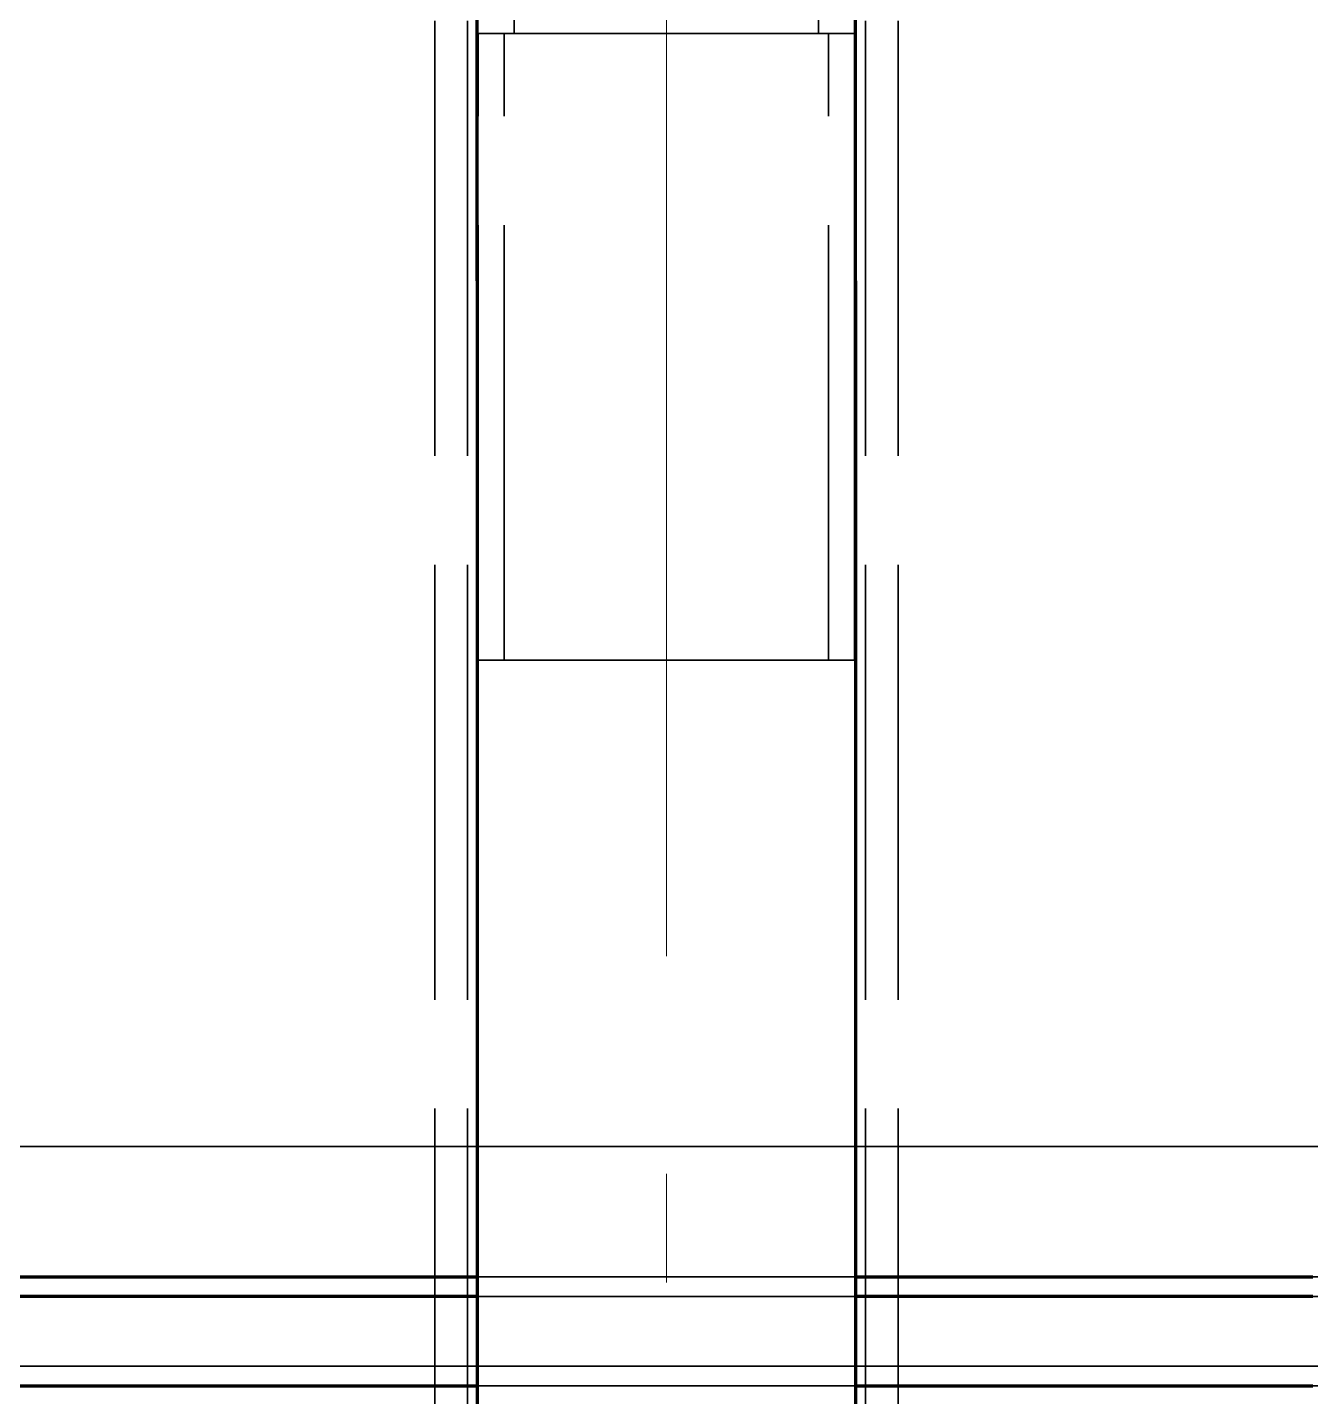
# Model space of a CAD drawing. Header units: millimetres. Extents: x 0 to 2208, y 0 to 420.
# Drawn here: x 184.33 to 196.12, y 217.29 to 229.88 of the extents above; entities that cross this region are included whole.
import ezdxf

# ---------------------------------------------------------------- set-up
doc = ezdxf.new("R2010")
doc.units = ezdxf.units.MM
doc.linetypes.add('IRAM-E-TRAZOS', pattern=[5, 4, -1])
doc.linetypes.add('IRAM-F-TRAZO-PUNTO', pattern=[20, 15, -2, 1, -2])
for name, color, linetype, lineweight in [('01-VISIBLE', 7, 'CONTINUOUS', 70), ('02-OCULTA', 4, 'IRAM-E-TRAZOS', 35), ('03-EJE', 1, 'IRAM-F-TRAZO-PUNTO', 18)]:
    doc.layers.add(name, color=color, linetype=linetype, lineweight=lineweight)

msp = doc.modelspace()

# ---------------------------------------------------------------- linework, layer by layer
at = {"layer": '01-VISIBLE'}
for p, q in [((188.462, 227.549), (188.462, 214.939)), ((191.942, 227.549), (191.942, 214.939))]:
    msp.add_line(p, q, dxfattribs=at)
for points in [[(188.462, 227.549), (188.462, 227.649), (188.462, 227.749), (188.462, 227.849), (188.462, 227.949), (188.462, 228.049), (188.462, 228.149), (188.462, 228.249), (188.462, 228.349), (188.462, 228.449), (188.462, 228.549), (188.462, 228.649), (188.462, 228.749), (188.462, 228.849), (188.462, 228.949), (188.462, 229.049), (188.462, 229.149), (188.462, 229.249), (188.462, 229.349), (188.462, 229.449), (188.462, 229.549), (188.462, 229.649), (188.462, 229.749), (188.462, 229.849), (188.462, 229.949)], [(191.942, 227.549), (191.942, 227.649), (191.942, 227.749), (191.942, 227.849), (191.942, 227.949), (191.942, 228.049), (191.942, 228.149), (191.942, 228.249), (191.942, 228.349), (191.942, 228.449), (191.942, 228.549), (191.942, 228.649), (191.942, 228.749), (191.942, 228.849), (191.942, 228.949), (191.942, 229.049), (191.942, 229.149), (191.942, 229.249), (191.942, 229.349), (191.942, 229.449), (191.942, 229.549), (191.942, 229.649), (191.942, 229.749), (191.942, 229.849), (191.942, 229.949)], [(184.259, 218.391), (184.359, 218.391), (184.46, 218.391), (184.56, 218.391), (184.66, 218.391), (184.76, 218.391), (184.86, 218.391), (184.96, 218.391), (185.06, 218.391), (185.16, 218.391), (185.26, 218.391), (185.36, 218.391), (185.46, 218.391), (185.56, 218.391), (185.66, 218.391), (185.76, 218.391), (185.86, 218.391), (185.96, 218.391), (186.061, 218.391), (186.161, 218.391), (186.261, 218.391), (186.361, 218.391), (186.461, 218.391), (186.561, 218.391), (186.661, 218.391), (186.761, 218.391), (186.861, 218.391), (186.961, 218.391), (187.061, 218.391), (187.161, 218.391), (187.261, 218.391), (187.361, 218.391), (187.461, 218.391), (187.561, 218.391), (187.662, 218.391), (187.762, 218.391), (187.862, 218.391), (187.962, 218.391), (188.062, 218.391), (188.162, 218.391), (188.262, 218.391), (188.362, 218.391), (188.462, 218.391)], [(191.942, 218.391), (192.042, 218.391), (192.142, 218.391), (192.242, 218.391), (192.342, 218.391), (192.442, 218.391), (192.542, 218.391), (192.642, 218.391), (192.742, 218.391), (192.843, 218.391), (192.943, 218.391), (193.043, 218.391), (193.143, 218.391), (193.243, 218.391), (193.343, 218.391), (193.443, 218.391), (193.543, 218.391), (193.643, 218.391), (193.743, 218.391), (193.843, 218.391), (193.943, 218.391), (194.043, 218.391), (194.143, 218.391), (194.243, 218.391), (194.343, 218.391), (194.444, 218.391), (194.544, 218.391), (194.644, 218.391), (194.744, 218.391), (194.844, 218.391), (194.944, 218.391), (195.044, 218.391), (195.144, 218.391), (195.244, 218.391), (195.344, 218.391), (195.444, 218.391), (195.544, 218.391), (195.644, 218.391), (195.744, 218.391), (195.844, 218.391), (195.944, 218.391), (196.044, 218.391), (196.145, 218.391)], [(188.462, 218.211), (188.362, 218.211), (188.262, 218.211), (188.162, 218.211), (188.062, 218.211), (187.962, 218.211), (187.862, 218.211), (187.762, 218.211), (187.662, 218.211), (187.561, 218.211), (187.461, 218.211), (187.361, 218.211), (187.261, 218.211), (187.161, 218.211), (187.061, 218.211), (186.961, 218.211), (186.861, 218.211), (186.761, 218.211), (186.661, 218.211), (186.561, 218.211), (186.461, 218.211), (186.361, 218.211), (186.261, 218.211), (186.161, 218.211), (186.061, 218.211), (185.96, 218.211), (185.86, 218.211), (185.76, 218.211), (185.66, 218.211), (185.56, 218.211), (185.46, 218.211), (185.36, 218.211), (185.26, 218.211), (185.16, 218.211), (185.06, 218.211), (184.96, 218.211), (184.86, 218.211), (184.76, 218.211), (184.66, 218.211), (184.56, 218.211), (184.46, 218.211), (184.359, 218.211), (184.259, 218.211)], [(196.145, 218.211), (196.045, 218.211), (195.944, 218.211), (195.844, 218.211), (195.744, 218.211), (195.644, 218.211), (195.544, 218.211), (195.444, 218.211), (195.344, 218.211), (195.244, 218.211), (195.144, 218.211), (195.044, 218.211), (194.944, 218.211), (194.844, 218.211), (194.744, 218.211), (194.644, 218.211), (194.544, 218.211), (194.444, 218.211), (194.343, 218.211), (194.243, 218.211), (194.143, 218.211), (194.043, 218.211), (193.943, 218.211), (193.843, 218.211), (193.743, 218.211), (193.643, 218.211), (193.543, 218.211), (193.443, 218.211), (193.343, 218.211), (193.243, 218.211), (193.143, 218.211), (193.043, 218.211), (192.943, 218.211), (192.843, 218.211), (192.742, 218.211), (192.642, 218.211), (192.542, 218.211), (192.442, 218.211), (192.342, 218.211), (192.242, 218.211), (192.142, 218.211), (192.042, 218.211), (191.942, 218.211)], [(184.259, 217.391), (184.359, 217.391), (184.46, 217.391), (184.56, 217.391), (184.66, 217.391), (184.76, 217.391), (184.86, 217.391), (184.96, 217.391), (185.06, 217.391), (185.16, 217.391), (185.26, 217.391), (185.36, 217.391), (185.46, 217.391), (185.56, 217.391), (185.66, 217.391), (185.76, 217.391), (185.86, 217.391), (185.96, 217.391), (186.061, 217.391), (186.161, 217.391), (186.261, 217.391), (186.361, 217.391), (186.461, 217.391), (186.561, 217.391), (186.661, 217.391), (186.761, 217.391), (186.861, 217.391), (186.961, 217.391), (187.061, 217.391), (187.161, 217.391), (187.261, 217.391), (187.361, 217.391), (187.461, 217.391), (187.561, 217.391), (187.662, 217.391), (187.762, 217.391), (187.862, 217.391), (187.962, 217.391), (188.062, 217.391), (188.162, 217.391), (188.262, 217.391), (188.362, 217.391), (188.462, 217.391)], [(191.942, 217.391), (192.042, 217.391), (192.142, 217.391), (192.242, 217.391), (192.342, 217.391), (192.442, 217.391), (192.542, 217.391), (192.642, 217.391), (192.742, 217.391), (192.843, 217.391), (192.943, 217.391), (193.043, 217.391), (193.143, 217.391), (193.243, 217.391), (193.343, 217.391), (193.443, 217.391), (193.543, 217.391), (193.643, 217.391), (193.743, 217.391), (193.843, 217.391), (193.943, 217.391), (194.043, 217.391), (194.143, 217.391), (194.243, 217.391), (194.343, 217.391), (194.444, 217.391), (194.544, 217.391), (194.644, 217.391), (194.744, 217.391), (194.844, 217.391), (194.944, 217.391), (195.044, 217.391), (195.144, 217.391), (195.244, 217.391), (195.344, 217.391), (195.444, 217.391), (195.544, 217.391), (195.644, 217.391), (195.744, 217.391), (195.844, 217.391), (195.944, 217.391), (196.044, 217.391), (196.145, 217.391)]]:
    msp.add_lwpolyline(points, dxfattribs=at)
at = {"layer": '02-OCULTA'}
for p, q in [((188.072, 125.939), (188.072, 231.319)), ((188.372, 125.939), (188.372, 231.319)), ((192.032, 125.939), (192.032, 231.319)), ((192.332, 125.939), (192.332, 231.319)), ((188.802, 229.822), (188.802, 230.802)), ((191.602, 229.822), (191.602, 230.802)), ((188.472, 224.062), (188.472, 229.822)), ((188.712, 224.062), (188.712, 229.822)), ((191.692, 224.062), (191.692, 229.822)), ((191.932, 224.062), (191.932, 229.822))]:
    msp.add_line(p, q, dxfattribs=at)
for points in [[(190.202, 229.822), (190.1, 229.822), (189.998, 229.822), (189.897, 229.822), (189.795, 229.822), (189.693, 229.822), (189.591, 229.822), (189.49, 229.822), (189.388, 229.822), (189.286, 229.822), (189.184, 229.822), (189.083, 229.822), (188.981, 229.822), (188.879, 229.822), (188.777, 229.822), (188.676, 229.822), (188.574, 229.822), (188.472, 229.822)], [(188.472, 229.822), (188.574, 229.822), (188.676, 229.822), (188.777, 229.822), (188.879, 229.822), (188.981, 229.822), (189.083, 229.822), (189.184, 229.822), (189.286, 229.822), (189.388, 229.822), (189.49, 229.822), (189.591, 229.822), (189.693, 229.822), (189.795, 229.822), (189.897, 229.822), (189.998, 229.822), (190.1, 229.822), (190.202, 229.822), (190.304, 229.822), (190.406, 229.822), (190.507, 229.822), (190.609, 229.822), (190.711, 229.822), (190.813, 229.822), (190.914, 229.822), (191.016, 229.822), (191.118, 229.822), (191.22, 229.822), (191.321, 229.822), (191.423, 229.822), (191.525, 229.822), (191.627, 229.822), (191.728, 229.822), (191.83, 229.822), (191.932, 229.822)], [(190.202, 229.822), (190.096, 229.822), (189.989, 229.822), (189.883, 229.822), (189.776, 229.822), (189.67, 229.822), (189.563, 229.822), (189.457, 229.822), (189.351, 229.822), (189.244, 229.822), (189.138, 229.822), (189.031, 229.822), (188.925, 229.822), (188.818, 229.822), (188.712, 229.822)], [(188.712, 229.822), (188.815, 229.822), (188.918, 229.822), (189.02, 229.822), (189.123, 229.822), (189.226, 229.822), (189.329, 229.822), (189.431, 229.822), (189.534, 229.822), (189.637, 229.822), (189.74, 229.822), (189.842, 229.822), (189.945, 229.822), (190.048, 229.822), (190.151, 229.822), (190.253, 229.822), (190.356, 229.822), (190.459, 229.822), (190.562, 229.822), (190.664, 229.822), (190.767, 229.822), (190.87, 229.822), (190.973, 229.822), (191.075, 229.822), (191.178, 229.822), (191.281, 229.822), (191.384, 229.822), (191.486, 229.822), (191.589, 229.822), (191.692, 229.822)], [(190.202, 229.822), (190.102, 229.822), (190.002, 229.822), (189.902, 229.822), (189.802, 229.822), (189.702, 229.822), (189.602, 229.822), (189.502, 229.822), (189.402, 229.822), (189.302, 229.822), (189.202, 229.822), (189.102, 229.822), (189.002, 229.822), (188.902, 229.822), (188.802, 229.822)], [(188.802, 229.822), (188.902, 229.822), (189.002, 229.822), (189.102, 229.822), (189.202, 229.822), (189.302, 229.822), (189.402, 229.822), (189.502, 229.822), (189.602, 229.822), (189.702, 229.822), (189.802, 229.822), (189.902, 229.822), (190.002, 229.822), (190.102, 229.822), (190.202, 229.822), (190.302, 229.822), (190.402, 229.822), (190.502, 229.822), (190.602, 229.822), (190.702, 229.822), (190.802, 229.822), (190.902, 229.822), (191.002, 229.822), (191.102, 229.822), (191.202, 229.822), (191.302, 229.822), (191.402, 229.822), (191.502, 229.822), (191.602, 229.822)], [(191.602, 229.822), (191.494, 229.822), (191.387, 229.822), (191.279, 229.822), (191.171, 229.822), (191.064, 229.822), (190.956, 229.822), (190.848, 229.822), (190.74, 229.822), (190.633, 229.822), (190.525, 229.822), (190.417, 229.822), (190.31, 229.822), (190.202, 229.822)], [(191.932, 229.822), (191.83, 229.822), (191.728, 229.822), (191.627, 229.822), (191.525, 229.822), (191.423, 229.822), (191.321, 229.822), (191.22, 229.822), (191.118, 229.822), (191.016, 229.822), (190.914, 229.822), (190.813, 229.822), (190.711, 229.822), (190.609, 229.822), (190.507, 229.822), (190.406, 229.822), (190.304, 229.822), (190.202, 229.822)], [(191.692, 229.822), (191.586, 229.822), (191.479, 229.822), (191.373, 229.822), (191.266, 229.822), (191.16, 229.822), (191.053, 229.822), (190.947, 229.822), (190.841, 229.822), (190.734, 229.822), (190.628, 229.822), (190.521, 229.822), (190.415, 229.822), (190.308, 229.822), (190.202, 229.822)], [(190.202, 224.062), (190.1, 224.062), (189.998, 224.062), (189.897, 224.062), (189.795, 224.062), (189.693, 224.062), (189.591, 224.062), (189.49, 224.062), (189.388, 224.062), (189.286, 224.062), (189.184, 224.062), (189.083, 224.062), (188.981, 224.062), (188.879, 224.062), (188.777, 224.062), (188.676, 224.062), (188.574, 224.062), (188.472, 224.062)], [(188.472, 224.062), (188.574, 224.062), (188.676, 224.062), (188.777, 224.062), (188.879, 224.062), (188.981, 224.062), (189.083, 224.062), (189.184, 224.062), (189.286, 224.062), (189.388, 224.062), (189.49, 224.062), (189.591, 224.062), (189.693, 224.062), (189.795, 224.062), (189.897, 224.062), (189.998, 224.062), (190.1, 224.062), (190.202, 224.062), (190.304, 224.062), (190.406, 224.062), (190.507, 224.062), (190.609, 224.062), (190.711, 224.062), (190.813, 224.062), (190.914, 224.062), (191.016, 224.062), (191.118, 224.062), (191.22, 224.062), (191.321, 224.062), (191.423, 224.062), (191.525, 224.062), (191.627, 224.062), (191.728, 224.062), (191.83, 224.062), (191.932, 224.062)], [(190.202, 224.062), (190.096, 224.062), (189.989, 224.062), (189.883, 224.062), (189.776, 224.062), (189.67, 224.062), (189.563, 224.062), (189.457, 224.062), (189.351, 224.062), (189.244, 224.062), (189.138, 224.062), (189.031, 224.062), (188.925, 224.062), (188.818, 224.062), (188.712, 224.062)], [(188.712, 224.062), (188.815, 224.062), (188.918, 224.062), (189.02, 224.062), (189.123, 224.062), (189.226, 224.062), (189.329, 224.062), (189.431, 224.062), (189.534, 224.062), (189.637, 224.062), (189.74, 224.062), (189.842, 224.062), (189.945, 224.062), (190.048, 224.062), (190.151, 224.062), (190.253, 224.062), (190.356, 224.062), (190.459, 224.062), (190.562, 224.062), (190.664, 224.062), (190.767, 224.062), (190.87, 224.062), (190.973, 224.062), (191.075, 224.062), (191.178, 224.062), (191.281, 224.062), (191.384, 224.062), (191.486, 224.062), (191.589, 224.062), (191.692, 224.062)], [(191.932, 224.062), (191.83, 224.062), (191.728, 224.062), (191.627, 224.062), (191.525, 224.062), (191.423, 224.062), (191.321, 224.062), (191.22, 224.062), (191.118, 224.062), (191.016, 224.062), (190.914, 224.062), (190.813, 224.062), (190.711, 224.062), (190.609, 224.062), (190.507, 224.062), (190.406, 224.062), (190.304, 224.062), (190.202, 224.062)], [(191.692, 224.062), (191.586, 224.062), (191.479, 224.062), (191.373, 224.062), (191.266, 224.062), (191.16, 224.062), (191.053, 224.062), (190.947, 224.062), (190.841, 224.062), (190.734, 224.062), (190.628, 224.062), (190.521, 224.062), (190.415, 224.062), (190.308, 224.062), (190.202, 224.062)], [(184.252, 219.591), (184.352, 219.591), (184.452, 219.591), (184.552, 219.591), (184.652, 219.591), (184.752, 219.591), (184.852, 219.591), (184.952, 219.591), (185.052, 219.591), (185.152, 219.591), (185.252, 219.591), (185.352, 219.591), (185.452, 219.591), (185.552, 219.591), (185.652, 219.591), (185.752, 219.591), (185.852, 219.591), (185.952, 219.591), (186.052, 219.591), (186.152, 219.591), (186.252, 219.591), (186.352, 219.591), (186.452, 219.591), (186.552, 219.591), (186.652, 219.591), (186.752, 219.591), (186.852, 219.591), (186.952, 219.591), (187.052, 219.591), (187.152, 219.591), (187.252, 219.591), (187.352, 219.591), (187.452, 219.591), (187.552, 219.591), (187.652, 219.591), (187.752, 219.591), (187.852, 219.591), (187.952, 219.591), (188.052, 219.591), (188.152, 219.591), (188.252, 219.591), (188.352, 219.591), (188.452, 219.591), (188.552, 219.591), (188.652, 219.591), (188.752, 219.591), (188.852, 219.591), (188.952, 219.591), (189.052, 219.591), (189.152, 219.591), (189.252, 219.591), (189.352, 219.591), (189.452, 219.591), (189.552, 219.591), (189.652, 219.591), (189.752, 219.591), (189.852, 219.591), (189.952, 219.591), (190.052, 219.591), (190.152, 219.591), (190.252, 219.591), (190.352, 219.591), (190.452, 219.591), (190.552, 219.591), (190.652, 219.591), (190.752, 219.591), (190.852, 219.591), (190.952, 219.591), (191.052, 219.591), (191.152, 219.591), (191.252, 219.591), (191.352, 219.591), (191.452, 219.591), (191.552, 219.591), (191.652, 219.591), (191.752, 219.591), (191.852, 219.591), (191.952, 219.591), (192.052, 219.591), (192.152, 219.591), (192.252, 219.591), (192.352, 219.591), (192.452, 219.591), (192.552, 219.591), (192.652, 219.591), (192.752, 219.591), (192.852, 219.591), (192.952, 219.591), (193.052, 219.591), (193.152, 219.591), (193.252, 219.591), (193.352, 219.591), (193.452, 219.591), (193.552, 219.591), (193.652, 219.591), (193.752, 219.591), (193.852, 219.591), (193.952, 219.591), (194.052, 219.591), (194.152, 219.591), (194.252, 219.591), (194.352, 219.591), (194.452, 219.591), (194.552, 219.591), (194.652, 219.591), (194.752, 219.591), (194.852, 219.591), (194.952, 219.591), (195.052, 219.591), (195.152, 219.591), (195.252, 219.591), (195.352, 219.591), (195.452, 219.591), (195.552, 219.591), (195.652, 219.591), (195.752, 219.591), (195.852, 219.591), (195.952, 219.591), (196.052, 219.591), (196.152, 219.591)], [(184.252, 219.591), (184.352, 219.591), (184.452, 219.591), (184.552, 219.591), (184.652, 219.591), (184.752, 219.591), (184.852, 219.591), (184.952, 219.591), (185.052, 219.591), (185.152, 219.591), (185.252, 219.591), (185.352, 219.591), (185.452, 219.591), (185.552, 219.591), (185.652, 219.591), (185.752, 219.591), (185.852, 219.591), (185.952, 219.591), (186.052, 219.591), (186.152, 219.591), (186.252, 219.591), (186.352, 219.591), (186.452, 219.591), (186.552, 219.591), (186.652, 219.591), (186.752, 219.591), (186.852, 219.591), (186.952, 219.591), (187.052, 219.591), (187.152, 219.591), (187.252, 219.591), (187.352, 219.591), (187.452, 219.591), (187.552, 219.591), (187.652, 219.591), (187.752, 219.591), (187.852, 219.591), (187.952, 219.591), (188.052, 219.591), (188.152, 219.591), (188.252, 219.591), (188.352, 219.591), (188.452, 219.591), (188.552, 219.591), (188.652, 219.591), (188.752, 219.591), (188.852, 219.591), (188.952, 219.591), (189.052, 219.591), (189.152, 219.591), (189.252, 219.591), (189.352, 219.591), (189.452, 219.591), (189.552, 219.591), (189.652, 219.591), (189.752, 219.591), (189.852, 219.591), (189.952, 219.591), (190.052, 219.591), (190.152, 219.591), (190.252, 219.591), (190.352, 219.591), (190.452, 219.591), (190.552, 219.591), (190.652, 219.591), (190.752, 219.591), (190.852, 219.591), (190.952, 219.591), (191.052, 219.591), (191.152, 219.591), (191.252, 219.591), (191.352, 219.591), (191.452, 219.591), (191.552, 219.591), (191.652, 219.591), (191.752, 219.591), (191.852, 219.591), (191.952, 219.591), (192.052, 219.591), (192.152, 219.591), (192.252, 219.591), (192.352, 219.591), (192.452, 219.591), (192.552, 219.591), (192.652, 219.591), (192.752, 219.591), (192.852, 219.591), (192.952, 219.591), (193.052, 219.591), (193.152, 219.591), (193.252, 219.591), (193.352, 219.591), (193.452, 219.591), (193.552, 219.591), (193.652, 219.591), (193.752, 219.591), (193.852, 219.591), (193.952, 219.591), (194.052, 219.591), (194.152, 219.591), (194.252, 219.591), (194.352, 219.591), (194.452, 219.591), (194.552, 219.591), (194.652, 219.591), (194.752, 219.591), (194.852, 219.591), (194.952, 219.591), (195.052, 219.591), (195.152, 219.591), (195.252, 219.591), (195.352, 219.591), (195.452, 219.591), (195.552, 219.591), (195.652, 219.591), (195.752, 219.591), (195.852, 219.591), (195.952, 219.591), (196.052, 219.591), (196.152, 219.591)], [(190.202, 219.591), (190.102, 219.591), (190.001, 219.591), (189.901, 219.591), (189.801, 219.591), (189.701, 219.591), (189.6, 219.591), (189.5, 219.591), (189.4, 219.591), (189.299, 219.591), (189.199, 219.591), (189.099, 219.591), (188.999, 219.591), (188.898, 219.591), (188.798, 219.591), (188.698, 219.591), (188.597, 219.591), (188.497, 219.591), (188.397, 219.591), (188.297, 219.591), (188.196, 219.591), (188.096, 219.591), (187.996, 219.591), (187.896, 219.591), (187.795, 219.591), (187.695, 219.591), (187.595, 219.591), (187.494, 219.591), (187.394, 219.591), (187.294, 219.591), (187.194, 219.591), (187.093, 219.591), (186.993, 219.591), (186.893, 219.591), (186.792, 219.591), (186.692, 219.591), (186.592, 219.591), (186.492, 219.591), (186.391, 219.591), (186.291, 219.591), (186.191, 219.591), (186.09, 219.591), (185.99, 219.591), (185.89, 219.591), (185.79, 219.591), (185.689, 219.591), (185.589, 219.591), (185.489, 219.591), (185.388, 219.591), (185.288, 219.591), (185.188, 219.591), (185.088, 219.591), (184.987, 219.591), (184.887, 219.591), (184.787, 219.591), (184.686, 219.591), (184.586, 219.591), (184.486, 219.591), (184.386, 219.591), (184.285, 219.591)], [(190.202, 219.591), (190.102, 219.591), (190.001, 219.591), (189.901, 219.591), (189.801, 219.591), (189.701, 219.591), (189.6, 219.591), (189.5, 219.591), (189.4, 219.591), (189.299, 219.591), (189.199, 219.591), (189.099, 219.591), (188.999, 219.591), (188.898, 219.591), (188.798, 219.591), (188.698, 219.591), (188.597, 219.591), (188.497, 219.591), (188.397, 219.591), (188.297, 219.591), (188.196, 219.591), (188.096, 219.591), (187.996, 219.591), (187.895, 219.591), (187.795, 219.591), (187.695, 219.591), (187.594, 219.591), (187.494, 219.591), (187.394, 219.591), (187.294, 219.591), (187.193, 219.591), (187.093, 219.591), (186.993, 219.591), (186.892, 219.591), (186.792, 219.591), (186.692, 219.591), (186.592, 219.591), (186.491, 219.591), (186.391, 219.591), (186.291, 219.591), (186.19, 219.591), (186.09, 219.591), (185.99, 219.591), (185.89, 219.591), (185.789, 219.591), (185.689, 219.591), (185.589, 219.591), (185.488, 219.591), (185.388, 219.591), (185.288, 219.591), (185.188, 219.591), (185.087, 219.591), (184.987, 219.591), (184.887, 219.591), (184.786, 219.591), (184.686, 219.591), (184.586, 219.591), (184.486, 219.591), (184.385, 219.591), (184.285, 219.591)], [(196.219, 219.591), (196.119, 219.591), (196.018, 219.591), (195.918, 219.591), (195.818, 219.591), (195.718, 219.591), (195.617, 219.591), (195.517, 219.591), (195.417, 219.591), (195.316, 219.591), (195.216, 219.591), (195.116, 219.591), (195.016, 219.591), (194.915, 219.591), (194.815, 219.591), (194.715, 219.591), (194.614, 219.591), (194.514, 219.591), (194.414, 219.591), (194.314, 219.591), (194.213, 219.591), (194.113, 219.591), (194.013, 219.591), (193.912, 219.591), (193.812, 219.591), (193.712, 219.591), (193.612, 219.591), (193.511, 219.591), (193.411, 219.591), (193.311, 219.591), (193.21, 219.591), (193.11, 219.591), (193.01, 219.591), (192.91, 219.591), (192.809, 219.591), (192.709, 219.591), (192.609, 219.591), (192.508, 219.591), (192.408, 219.591), (192.308, 219.591), (192.208, 219.591), (192.107, 219.591), (192.007, 219.591), (191.907, 219.591), (191.807, 219.591), (191.706, 219.591), (191.606, 219.591), (191.506, 219.591), (191.405, 219.591), (191.305, 219.591), (191.205, 219.591), (191.105, 219.591), (191.004, 219.591), (190.904, 219.591), (190.804, 219.591), (190.703, 219.591), (190.603, 219.591), (190.503, 219.591), (190.403, 219.591), (190.302, 219.591), (190.202, 219.591)], [(196.219, 219.591), (196.119, 219.591), (196.019, 219.591), (195.918, 219.591), (195.818, 219.591), (195.718, 219.591), (195.618, 219.591), (195.517, 219.591), (195.417, 219.591), (195.317, 219.591), (195.216, 219.591), (195.116, 219.591), (195.016, 219.591), (194.916, 219.591), (194.815, 219.591), (194.715, 219.591), (194.615, 219.591), (194.514, 219.591), (194.414, 219.591), (194.314, 219.591), (194.214, 219.591), (194.113, 219.591), (194.013, 219.591), (193.913, 219.591), (193.812, 219.591), (193.712, 219.591), (193.612, 219.591), (193.512, 219.591), (193.411, 219.591), (193.311, 219.591), (193.211, 219.591), (193.11, 219.591), (193.01, 219.591), (192.91, 219.591), (192.81, 219.591), (192.709, 219.591), (192.609, 219.591), (192.509, 219.591), (192.408, 219.591), (192.308, 219.591), (192.208, 219.591), (192.107, 219.591), (192.007, 219.591), (191.907, 219.591), (191.807, 219.591), (191.706, 219.591), (191.606, 219.591), (191.506, 219.591), (191.405, 219.591), (191.305, 219.591), (191.205, 219.591), (191.105, 219.591), (191.004, 219.591), (190.904, 219.591), (190.804, 219.591), (190.703, 219.591), (190.603, 219.591), (190.503, 219.591), (190.403, 219.591), (190.302, 219.591), (190.202, 219.591)], [(184.252, 218.391), (184.352, 218.391), (184.452, 218.391), (184.552, 218.391), (184.652, 218.391), (184.752, 218.391), (184.852, 218.391), (184.952, 218.391), (185.052, 218.391), (185.152, 218.391), (185.252, 218.391), (185.352, 218.391), (185.452, 218.391), (185.552, 218.391), (185.652, 218.391), (185.752, 218.391), (185.852, 218.391), (185.952, 218.391), (186.052, 218.391), (186.152, 218.391), (186.252, 218.391), (186.352, 218.391), (186.452, 218.391), (186.552, 218.391), (186.652, 218.391), (186.752, 218.391), (186.852, 218.391), (186.952, 218.391), (187.052, 218.391), (187.152, 218.391), (187.252, 218.391), (187.352, 218.391), (187.452, 218.391), (187.552, 218.391), (187.652, 218.391), (187.752, 218.391), (187.852, 218.391), (187.952, 218.391), (188.052, 218.391), (188.152, 218.391), (188.252, 218.391), (188.352, 218.391), (188.452, 218.391), (188.552, 218.391), (188.652, 218.391), (188.752, 218.391), (188.852, 218.391), (188.952, 218.391), (189.052, 218.391), (189.152, 218.391), (189.252, 218.391), (189.352, 218.391), (189.452, 218.391), (189.552, 218.391), (189.652, 218.391), (189.752, 218.391), (189.852, 218.391), (189.952, 218.391), (190.052, 218.391), (190.152, 218.391), (190.252, 218.391), (190.352, 218.391), (190.452, 218.391), (190.552, 218.391), (190.652, 218.391), (190.752, 218.391), (190.852, 218.391), (190.952, 218.391), (191.052, 218.391), (191.152, 218.391), (191.252, 218.391), (191.352, 218.391), (191.452, 218.391), (191.552, 218.391), (191.652, 218.391), (191.752, 218.391), (191.852, 218.391), (191.952, 218.391), (192.052, 218.391), (192.152, 218.391), (192.252, 218.391), (192.352, 218.391), (192.452, 218.391), (192.552, 218.391), (192.652, 218.391), (192.752, 218.391), (192.852, 218.391), (192.952, 218.391), (193.052, 218.391), (193.152, 218.391), (193.252, 218.391), (193.352, 218.391), (193.452, 218.391), (193.552, 218.391), (193.652, 218.391), (193.752, 218.391), (193.852, 218.391), (193.952, 218.391), (194.052, 218.391), (194.152, 218.391), (194.252, 218.391), (194.352, 218.391), (194.452, 218.391), (194.552, 218.391), (194.652, 218.391), (194.752, 218.391), (194.852, 218.391), (194.952, 218.391), (195.052, 218.391), (195.152, 218.391), (195.252, 218.391), (195.352, 218.391), (195.452, 218.391), (195.552, 218.391), (195.652, 218.391), (195.752, 218.391), (195.852, 218.391), (195.952, 218.391), (196.052, 218.391), (196.152, 218.391)], [(184.252, 218.391), (184.352, 218.391), (184.452, 218.391), (184.552, 218.391), (184.652, 218.391), (184.752, 218.391), (184.852, 218.391), (184.952, 218.391), (185.052, 218.391), (185.152, 218.391), (185.252, 218.391), (185.352, 218.391), (185.452, 218.391), (185.552, 218.391), (185.652, 218.391), (185.752, 218.391), (185.852, 218.391), (185.952, 218.391), (186.052, 218.391), (186.152, 218.391), (186.252, 218.391), (186.352, 218.391), (186.452, 218.391), (186.552, 218.391), (186.652, 218.391), (186.752, 218.391), (186.852, 218.391), (186.952, 218.391), (187.052, 218.391), (187.152, 218.391), (187.252, 218.391), (187.352, 218.391), (187.452, 218.391), (187.552, 218.391), (187.652, 218.391), (187.752, 218.391), (187.852, 218.391), (187.952, 218.391), (188.052, 218.391), (188.152, 218.391), (188.252, 218.391), (188.352, 218.391), (188.452, 218.391), (188.552, 218.391), (188.652, 218.391), (188.752, 218.391), (188.852, 218.391), (188.952, 218.391), (189.052, 218.391), (189.152, 218.391), (189.252, 218.391), (189.352, 218.391), (189.452, 218.391), (189.552, 218.391), (189.652, 218.391), (189.752, 218.391), (189.852, 218.391), (189.952, 218.391), (190.052, 218.391), (190.152, 218.391), (190.252, 218.391), (190.352, 218.391), (190.452, 218.391), (190.552, 218.391), (190.652, 218.391), (190.752, 218.391), (190.852, 218.391), (190.952, 218.391), (191.052, 218.391), (191.152, 218.391), (191.252, 218.391), (191.352, 218.391), (191.452, 218.391), (191.552, 218.391), (191.652, 218.391), (191.752, 218.391), (191.852, 218.391), (191.952, 218.391), (192.052, 218.391), (192.152, 218.391), (192.252, 218.391), (192.352, 218.391), (192.452, 218.391), (192.552, 218.391), (192.652, 218.391), (192.752, 218.391), (192.852, 218.391), (192.952, 218.391), (193.052, 218.391), (193.152, 218.391), (193.252, 218.391), (193.352, 218.391), (193.452, 218.391), (193.552, 218.391), (193.652, 218.391), (193.752, 218.391), (193.852, 218.391), (193.952, 218.391), (194.052, 218.391), (194.152, 218.391), (194.252, 218.391), (194.352, 218.391), (194.452, 218.391), (194.552, 218.391), (194.652, 218.391), (194.752, 218.391), (194.852, 218.391), (194.952, 218.391), (195.052, 218.391), (195.152, 218.391), (195.252, 218.391), (195.352, 218.391), (195.452, 218.391), (195.552, 218.391), (195.652, 218.391), (195.752, 218.391), (195.852, 218.391), (195.952, 218.391), (196.052, 218.391), (196.152, 218.391)], [(190.202, 218.391), (190.102, 218.391), (190.001, 218.391), (189.901, 218.391), (189.801, 218.391), (189.701, 218.391), (189.6, 218.391), (189.5, 218.391), (189.4, 218.391), (189.299, 218.391), (189.199, 218.391), (189.099, 218.391), (188.999, 218.391), (188.898, 218.391), (188.798, 218.391), (188.698, 218.391), (188.597, 218.391), (188.497, 218.391), (188.397, 218.391), (188.297, 218.391), (188.196, 218.391), (188.096, 218.391), (187.996, 218.391), (187.896, 218.391), (187.795, 218.391), (187.695, 218.391), (187.595, 218.391), (187.494, 218.391), (187.394, 218.391), (187.294, 218.391), (187.194, 218.391), (187.093, 218.391), (186.993, 218.391), (186.893, 218.391), (186.792, 218.391), (186.692, 218.391), (186.592, 218.391), (186.492, 218.391), (186.391, 218.391), (186.291, 218.391), (186.191, 218.391), (186.09, 218.391), (185.99, 218.391), (185.89, 218.391), (185.79, 218.391), (185.689, 218.391), (185.589, 218.391), (185.489, 218.391), (185.388, 218.391), (185.288, 218.391), (185.188, 218.391), (185.088, 218.391), (184.987, 218.391), (184.887, 218.391), (184.787, 218.391), (184.686, 218.391), (184.586, 218.391), (184.486, 218.391), (184.386, 218.391), (184.285, 218.391)], [(190.202, 218.391), (190.102, 218.391), (190.001, 218.391), (189.901, 218.391), (189.801, 218.391), (189.701, 218.391), (189.6, 218.391), (189.5, 218.391), (189.4, 218.391), (189.299, 218.391), (189.199, 218.391), (189.099, 218.391), (188.999, 218.391), (188.898, 218.391), (188.798, 218.391), (188.698, 218.391), (188.597, 218.391), (188.497, 218.391), (188.397, 218.391), (188.297, 218.391), (188.196, 218.391), (188.096, 218.391), (187.996, 218.391), (187.895, 218.391), (187.795, 218.391), (187.695, 218.391), (187.594, 218.391), (187.494, 218.391), (187.394, 218.391), (187.294, 218.391), (187.193, 218.391), (187.093, 218.391), (186.993, 218.391), (186.892, 218.391), (186.792, 218.391), (186.692, 218.391), (186.592, 218.391), (186.491, 218.391), (186.391, 218.391), (186.291, 218.391), (186.19, 218.391), (186.09, 218.391), (185.99, 218.391), (185.89, 218.391), (185.789, 218.391), (185.689, 218.391), (185.589, 218.391), (185.488, 218.391), (185.388, 218.391), (185.288, 218.391), (185.188, 218.391), (185.087, 218.391), (184.987, 218.391), (184.887, 218.391), (184.786, 218.391), (184.686, 218.391), (184.586, 218.391), (184.486, 218.391), (184.385, 218.391), (184.285, 218.391)], [(190.202, 218.391), (190.102, 218.391), (190.001, 218.391), (189.901, 218.391), (189.801, 218.391), (189.701, 218.391), (189.6, 218.391), (189.5, 218.391), (189.4, 218.391), (189.3, 218.391), (189.199, 218.391), (189.099, 218.391), (188.999, 218.391), (188.898, 218.391), (188.798, 218.391), (188.698, 218.391), (188.598, 218.391), (188.497, 218.391), (188.397, 218.391), (188.297, 218.391), (188.196, 218.391), (188.096, 218.391), (187.996, 218.391), (187.896, 218.391), (187.795, 218.391), (187.695, 218.391), (187.595, 218.391), (187.495, 218.391), (187.394, 218.391), (187.294, 218.391), (187.194, 218.391), (187.093, 218.391), (186.993, 218.391), (186.893, 218.391), (186.793, 218.391), (186.692, 218.391), (186.592, 218.391), (186.492, 218.391), (186.392, 218.391), (186.291, 218.391), (186.191, 218.391), (186.091, 218.391), (185.99, 218.391), (185.89, 218.391), (185.79, 218.391), (185.69, 218.391), (185.589, 218.391), (185.489, 218.391), (185.389, 218.391), (185.288, 218.391), (185.188, 218.391), (185.088, 218.391), (184.988, 218.391), (184.887, 218.391), (184.787, 218.391), (184.687, 218.391), (184.587, 218.391), (184.486, 218.391), (184.386, 218.391), (184.286, 218.391)], [(190.202, 218.391), (190.102, 218.391), (190.002, 218.391), (189.901, 218.391), (189.801, 218.391), (189.701, 218.391), (189.601, 218.391), (189.501, 218.391), (189.401, 218.391), (189.3, 218.391), (189.2, 218.391), (189.1, 218.391), (189, 218.391), (188.9, 218.391), (188.8, 218.391), (188.699, 218.391), (188.599, 218.391), (188.499, 218.391), (188.399, 218.391), (188.299, 218.391), (188.199, 218.391), (188.098, 218.391), (187.998, 218.391), (187.898, 218.391), (187.798, 218.391), (187.698, 218.391), (187.598, 218.391), (187.497, 218.391), (187.397, 218.391), (187.297, 218.391), (187.197, 218.391), (187.097, 218.391), (186.997, 218.391), (186.896, 218.391), (186.796, 218.391), (186.696, 218.391), (186.596, 218.391), (186.496, 218.391), (186.396, 218.391), (186.295, 218.391), (186.195, 218.391), (186.095, 218.391), (185.995, 218.391), (185.895, 218.391), (185.795, 218.391), (185.694, 218.391), (185.594, 218.391), (185.494, 218.391), (185.394, 218.391), (185.294, 218.391), (185.194, 218.391), (185.093, 218.391), (184.993, 218.391), (184.893, 218.391), (184.793, 218.391), (184.693, 218.391), (184.593, 218.391), (184.492, 218.391), (184.392, 218.391), (184.292, 218.391)], [(184.292, 218.391), (184.392, 218.391), (184.492, 218.391), (184.593, 218.391), (184.693, 218.391), (184.793, 218.391), (184.893, 218.391), (184.993, 218.391), (185.093, 218.391), (185.194, 218.391), (185.294, 218.391), (185.394, 218.391), (185.494, 218.391), (185.594, 218.391), (185.694, 218.391), (185.795, 218.391), (185.895, 218.391), (185.995, 218.391), (186.095, 218.391), (186.195, 218.391), (186.295, 218.391), (186.396, 218.391), (186.496, 218.391), (186.596, 218.391), (186.696, 218.391), (186.796, 218.391), (186.896, 218.391), (186.997, 218.391), (187.097, 218.391), (187.197, 218.391), (187.297, 218.391), (187.397, 218.391), (187.497, 218.391), (187.598, 218.391), (187.698, 218.391), (187.798, 218.391), (187.898, 218.391), (187.998, 218.391), (188.098, 218.391), (188.199, 218.391), (188.299, 218.391), (188.399, 218.391), (188.499, 218.391), (188.599, 218.391), (188.699, 218.391), (188.8, 218.391), (188.9, 218.391), (189, 218.391), (189.1, 218.391), (189.2, 218.391), (189.3, 218.391), (189.401, 218.391), (189.501, 218.391), (189.601, 218.391), (189.701, 218.391), (189.801, 218.391), (189.901, 218.391), (190.002, 218.391), (190.102, 218.391), (190.202, 218.391), (190.302, 218.391), (190.402, 218.391), (190.503, 218.391), (190.603, 218.391), (190.703, 218.391), (190.803, 218.391), (190.903, 218.391), (191.003, 218.391), (191.104, 218.391), (191.204, 218.391), (191.304, 218.391), (191.404, 218.391), (191.504, 218.391), (191.604, 218.391), (191.705, 218.391), (191.805, 218.391), (191.905, 218.391), (192.005, 218.391), (192.105, 218.391), (192.205, 218.391), (192.306, 218.391), (192.406, 218.391), (192.506, 218.391), (192.606, 218.391), (192.706, 218.391), (192.806, 218.391), (192.907, 218.391), (193.007, 218.391), (193.107, 218.391), (193.207, 218.391), (193.307, 218.391), (193.407, 218.391), (193.508, 218.391), (193.608, 218.391), (193.708, 218.391), (193.808, 218.391), (193.908, 218.391), (194.008, 218.391), (194.109, 218.391), (194.209, 218.391), (194.309, 218.391), (194.409, 218.391), (194.509, 218.391), (194.609, 218.391), (194.71, 218.391), (194.81, 218.391), (194.91, 218.391), (195.01, 218.391), (195.11, 218.391), (195.21, 218.391), (195.311, 218.391), (195.411, 218.391), (195.511, 218.391), (195.611, 218.391), (195.711, 218.391), (195.811, 218.391), (195.912, 218.391), (196.012, 218.391), (196.112, 218.391), (196.212, 218.391)], [(188.462, 218.391), (188.564, 218.391), (188.667, 218.391), (188.769, 218.391), (188.871, 218.391), (188.974, 218.391), (189.076, 218.391), (189.178, 218.391), (189.281, 218.391), (189.383, 218.391), (189.486, 218.391), (189.588, 218.391), (189.69, 218.391), (189.793, 218.391), (189.895, 218.391), (189.997, 218.391), (190.1, 218.391), (190.202, 218.391), (190.304, 218.391), (190.407, 218.391), (190.509, 218.391), (190.611, 218.391), (190.714, 218.391), (190.816, 218.391), (190.918, 218.391), (191.021, 218.391), (191.123, 218.391), (191.226, 218.391), (191.328, 218.391), (191.43, 218.391), (191.533, 218.391), (191.635, 218.391), (191.737, 218.391), (191.84, 218.391), (191.942, 218.391)], [(196.219, 218.391), (196.119, 218.391), (196.018, 218.391), (195.918, 218.391), (195.818, 218.391), (195.718, 218.391), (195.617, 218.391), (195.517, 218.391), (195.417, 218.391), (195.316, 218.391), (195.216, 218.391), (195.116, 218.391), (195.016, 218.391), (194.915, 218.391), (194.815, 218.391), (194.715, 218.391), (194.614, 218.391), (194.514, 218.391), (194.414, 218.391), (194.314, 218.391), (194.213, 218.391), (194.113, 218.391), (194.013, 218.391), (193.912, 218.391), (193.812, 218.391), (193.712, 218.391), (193.612, 218.391), (193.511, 218.391), (193.411, 218.391), (193.311, 218.391), (193.21, 218.391), (193.11, 218.391), (193.01, 218.391), (192.91, 218.391), (192.809, 218.391), (192.709, 218.391), (192.609, 218.391), (192.508, 218.391), (192.408, 218.391), (192.308, 218.391), (192.208, 218.391), (192.107, 218.391), (192.007, 218.391), (191.907, 218.391), (191.807, 218.391), (191.706, 218.391), (191.606, 218.391), (191.506, 218.391), (191.405, 218.391), (191.305, 218.391), (191.205, 218.391), (191.105, 218.391), (191.004, 218.391), (190.904, 218.391), (190.804, 218.391), (190.703, 218.391), (190.603, 218.391), (190.503, 218.391), (190.403, 218.391), (190.302, 218.391), (190.202, 218.391)], [(196.219, 218.391), (196.119, 218.391), (196.019, 218.391), (195.918, 218.391), (195.818, 218.391), (195.718, 218.391), (195.618, 218.391), (195.517, 218.391), (195.417, 218.391), (195.317, 218.391), (195.216, 218.391), (195.116, 218.391), (195.016, 218.391), (194.916, 218.391), (194.815, 218.391), (194.715, 218.391), (194.615, 218.391), (194.514, 218.391), (194.414, 218.391), (194.314, 218.391), (194.214, 218.391), (194.113, 218.391), (194.013, 218.391), (193.913, 218.391), (193.812, 218.391), (193.712, 218.391), (193.612, 218.391), (193.512, 218.391), (193.411, 218.391), (193.311, 218.391), (193.211, 218.391), (193.11, 218.391), (193.01, 218.391), (192.91, 218.391), (192.81, 218.391), (192.709, 218.391), (192.609, 218.391), (192.509, 218.391), (192.408, 218.391), (192.308, 218.391), (192.208, 218.391), (192.107, 218.391), (192.007, 218.391), (191.907, 218.391), (191.807, 218.391), (191.706, 218.391), (191.606, 218.391), (191.506, 218.391), (191.405, 218.391), (191.305, 218.391), (191.205, 218.391), (191.105, 218.391), (191.004, 218.391), (190.904, 218.391), (190.804, 218.391), (190.703, 218.391), (190.603, 218.391), (190.503, 218.391), (190.403, 218.391), (190.302, 218.391), (190.202, 218.391)], [(196.219, 218.391), (196.118, 218.391), (196.018, 218.391), (195.918, 218.391), (195.817, 218.391), (195.717, 218.391), (195.617, 218.391), (195.517, 218.391), (195.416, 218.391), (195.316, 218.391), (195.216, 218.391), (195.116, 218.391), (195.015, 218.391), (194.915, 218.391), (194.815, 218.391), (194.714, 218.391), (194.614, 218.391), (194.514, 218.391), (194.414, 218.391), (194.313, 218.391), (194.213, 218.391), (194.113, 218.391), (194.012, 218.391), (193.912, 218.391), (193.812, 218.391), (193.712, 218.391), (193.611, 218.391), (193.511, 218.391), (193.411, 218.391), (193.311, 218.391), (193.21, 218.391), (193.11, 218.391), (193.01, 218.391), (192.909, 218.391), (192.809, 218.391), (192.709, 218.391), (192.609, 218.391), (192.508, 218.391), (192.408, 218.391), (192.308, 218.391), (192.208, 218.391), (192.107, 218.391), (192.007, 218.391), (191.907, 218.391), (191.806, 218.391), (191.706, 218.391), (191.606, 218.391), (191.506, 218.391), (191.405, 218.391), (191.305, 218.391), (191.205, 218.391), (191.104, 218.391), (191.004, 218.391), (190.904, 218.391), (190.804, 218.391), (190.703, 218.391), (190.603, 218.391), (190.503, 218.391), (190.403, 218.391), (190.302, 218.391), (190.202, 218.391)], [(196.212, 218.391), (196.112, 218.391), (196.012, 218.391), (195.912, 218.391), (195.811, 218.391), (195.711, 218.391), (195.611, 218.391), (195.511, 218.391), (195.411, 218.391), (195.311, 218.391), (195.21, 218.391), (195.11, 218.391), (195.01, 218.391), (194.91, 218.391), (194.81, 218.391), (194.71, 218.391), (194.609, 218.391), (194.509, 218.391), (194.409, 218.391), (194.309, 218.391), (194.209, 218.391), (194.109, 218.391), (194.008, 218.391), (193.908, 218.391), (193.808, 218.391), (193.708, 218.391), (193.608, 218.391), (193.508, 218.391), (193.407, 218.391), (193.307, 218.391), (193.207, 218.391), (193.107, 218.391), (193.007, 218.391), (192.907, 218.391), (192.806, 218.391), (192.706, 218.391), (192.606, 218.391), (192.506, 218.391), (192.406, 218.391), (192.306, 218.391), (192.205, 218.391), (192.105, 218.391), (192.005, 218.391), (191.905, 218.391), (191.805, 218.391), (191.705, 218.391), (191.604, 218.391), (191.504, 218.391), (191.404, 218.391), (191.304, 218.391), (191.204, 218.391), (191.104, 218.391), (191.003, 218.391), (190.903, 218.391), (190.803, 218.391), (190.703, 218.391), (190.603, 218.391), (190.503, 218.391), (190.402, 218.391), (190.302, 218.391), (190.202, 218.391)], [(190.202, 218.211), (190.102, 218.211), (190.002, 218.211), (189.902, 218.211), (189.802, 218.211), (189.701, 218.211), (189.601, 218.211), (189.501, 218.211), (189.401, 218.211), (189.301, 218.211), (189.201, 218.211), (189.101, 218.211), (189.001, 218.211), (188.9, 218.211), (188.8, 218.211), (188.7, 218.211), (188.6, 218.211), (188.5, 218.211), (188.4, 218.211), (188.3, 218.211), (188.2, 218.211), (188.099, 218.211), (187.999, 218.211), (187.899, 218.211), (187.799, 218.211), (187.699, 218.211), (187.599, 218.211), (187.499, 218.211), (187.399, 218.211), (187.298, 218.211), (187.198, 218.211), (187.098, 218.211), (186.998, 218.211), (186.898, 218.211), (186.798, 218.211), (186.698, 218.211), (186.598, 218.211), (186.497, 218.211), (186.397, 218.211), (186.297, 218.211), (186.197, 218.211), (186.097, 218.211), (185.997, 218.211), (185.897, 218.211), (185.797, 218.211), (185.696, 218.211), (185.596, 218.211), (185.496, 218.211), (185.396, 218.211), (185.296, 218.211), (185.196, 218.211), (185.096, 218.211), (184.996, 218.211), (184.895, 218.211), (184.795, 218.211), (184.695, 218.211), (184.595, 218.211), (184.495, 218.211), (184.395, 218.211), (184.295, 218.211)], [(191.942, 218.211), (191.84, 218.211), (191.737, 218.211), (191.635, 218.211), (191.533, 218.211), (191.43, 218.211), (191.328, 218.211), (191.226, 218.211), (191.123, 218.211), (191.021, 218.211), (190.918, 218.211), (190.816, 218.211), (190.714, 218.211), (190.611, 218.211), (190.509, 218.211), (190.407, 218.211), (190.304, 218.211), (190.202, 218.211), (190.1, 218.211), (189.997, 218.211), (189.895, 218.211), (189.793, 218.211), (189.69, 218.211), (189.588, 218.211), (189.486, 218.211), (189.383, 218.211), (189.281, 218.211), (189.178, 218.211), (189.076, 218.211), (188.974, 218.211), (188.871, 218.211), (188.769, 218.211), (188.667, 218.211), (188.564, 218.211), (188.462, 218.211)], [(190.202, 218.211), (190.302, 218.211), (190.403, 218.211), (190.503, 218.211), (190.603, 218.211), (190.703, 218.211), (190.804, 218.211), (190.904, 218.211), (191.004, 218.211), (191.105, 218.211), (191.205, 218.211), (191.305, 218.211), (191.405, 218.211), (191.506, 218.211), (191.606, 218.211), (191.706, 218.211), (191.806, 218.211), (191.907, 218.211), (192.007, 218.211), (192.107, 218.211), (192.208, 218.211), (192.308, 218.211), (192.408, 218.211), (192.508, 218.211), (192.609, 218.211), (192.709, 218.211), (192.809, 218.211), (192.91, 218.211), (193.01, 218.211), (193.11, 218.211), (193.21, 218.211), (193.311, 218.211), (193.411, 218.211), (193.511, 218.211), (193.611, 218.211), (193.712, 218.211), (193.812, 218.211), (193.912, 218.211), (194.013, 218.211), (194.113, 218.211), (194.213, 218.211), (194.313, 218.211), (194.414, 218.211), (194.514, 218.211), (194.614, 218.211), (194.715, 218.211), (194.815, 218.211), (194.915, 218.211), (195.015, 218.211), (195.116, 218.211), (195.216, 218.211), (195.316, 218.211), (195.416, 218.211), (195.517, 218.211), (195.617, 218.211), (195.717, 218.211), (195.818, 218.211), (195.918, 218.211), (196.018, 218.211), (196.118, 218.211), (196.219, 218.211)], [(184.252, 217.571), (184.352, 217.571), (184.452, 217.571), (184.552, 217.571), (184.652, 217.571), (184.752, 217.571), (184.852, 217.571), (184.952, 217.571), (185.052, 217.571), (185.152, 217.571), (185.252, 217.571), (185.352, 217.571), (185.452, 217.571), (185.552, 217.571), (185.652, 217.571), (185.752, 217.571), (185.852, 217.571), (185.952, 217.571), (186.052, 217.571), (186.152, 217.571), (186.252, 217.571), (186.352, 217.571), (186.452, 217.571), (186.552, 217.571), (186.652, 217.571), (186.752, 217.571), (186.852, 217.571), (186.952, 217.571), (187.052, 217.571), (187.152, 217.571), (187.252, 217.571), (187.352, 217.571), (187.452, 217.571), (187.552, 217.571), (187.652, 217.571), (187.752, 217.571), (187.852, 217.571), (187.952, 217.571), (188.052, 217.571), (188.152, 217.571), (188.252, 217.571), (188.352, 217.571), (188.452, 217.571), (188.552, 217.571), (188.652, 217.571), (188.752, 217.571), (188.852, 217.571), (188.952, 217.571), (189.052, 217.571), (189.152, 217.571), (189.252, 217.571), (189.352, 217.571), (189.452, 217.571), (189.552, 217.571), (189.652, 217.571), (189.752, 217.571), (189.852, 217.571), (189.952, 217.571), (190.052, 217.571), (190.152, 217.571), (190.252, 217.571), (190.352, 217.571), (190.452, 217.571), (190.552, 217.571), (190.652, 217.571), (190.752, 217.571), (190.852, 217.571), (190.952, 217.571), (191.052, 217.571), (191.152, 217.571), (191.252, 217.571), (191.352, 217.571), (191.452, 217.571), (191.552, 217.571), (191.652, 217.571), (191.752, 217.571), (191.852, 217.571), (191.952, 217.571), (192.052, 217.571), (192.152, 217.571), (192.252, 217.571), (192.352, 217.571), (192.452, 217.571), (192.552, 217.571), (192.652, 217.571), (192.752, 217.571), (192.852, 217.571), (192.952, 217.571), (193.052, 217.571), (193.152, 217.571), (193.252, 217.571), (193.352, 217.571), (193.452, 217.571), (193.552, 217.571), (193.652, 217.571), (193.752, 217.571), (193.852, 217.571), (193.952, 217.571), (194.052, 217.571), (194.152, 217.571), (194.252, 217.571), (194.352, 217.571), (194.452, 217.571), (194.552, 217.571), (194.652, 217.571), (194.752, 217.571), (194.852, 217.571), (194.952, 217.571), (195.052, 217.571), (195.152, 217.571), (195.252, 217.571), (195.352, 217.571), (195.452, 217.571), (195.552, 217.571), (195.652, 217.571), (195.752, 217.571), (195.852, 217.571), (195.952, 217.571), (196.052, 217.571), (196.152, 217.571)], [(184.286, 217.571), (184.386, 217.571), (184.486, 217.571), (184.586, 217.571), (184.687, 217.571), (184.787, 217.571), (184.887, 217.571), (184.987, 217.571), (185.088, 217.571), (185.188, 217.571), (185.288, 217.571), (185.389, 217.571), (185.489, 217.571), (185.589, 217.571), (185.689, 217.571), (185.79, 217.571), (185.89, 217.571), (185.99, 217.571), (186.091, 217.571), (186.191, 217.571), (186.291, 217.571), (186.391, 217.571), (186.492, 217.571), (186.592, 217.571), (186.692, 217.571), (186.793, 217.571), (186.893, 217.571), (186.993, 217.571), (187.093, 217.571), (187.194, 217.571), (187.294, 217.571), (187.394, 217.571), (187.494, 217.571), (187.595, 217.571), (187.695, 217.571), (187.795, 217.571), (187.896, 217.571), (187.996, 217.571), (188.096, 217.571), (188.196, 217.571), (188.297, 217.571), (188.397, 217.571), (188.497, 217.571), (188.598, 217.571), (188.698, 217.571), (188.798, 217.571), (188.898, 217.571), (188.999, 217.571), (189.099, 217.571), (189.199, 217.571), (189.299, 217.571), (189.4, 217.571), (189.5, 217.571), (189.6, 217.571), (189.701, 217.571), (189.801, 217.571), (189.901, 217.571), (190.001, 217.571), (190.102, 217.571), (190.202, 217.571)], [(190.202, 217.571), (190.302, 217.571), (190.403, 217.571), (190.503, 217.571), (190.603, 217.571), (190.703, 217.571), (190.804, 217.571), (190.904, 217.571), (191.004, 217.571), (191.105, 217.571), (191.205, 217.571), (191.305, 217.571), (191.405, 217.571), (191.506, 217.571), (191.606, 217.571), (191.706, 217.571), (191.806, 217.571), (191.907, 217.571), (192.007, 217.571), (192.107, 217.571), (192.208, 217.571), (192.308, 217.571), (192.408, 217.571), (192.508, 217.571), (192.609, 217.571), (192.709, 217.571), (192.809, 217.571), (192.91, 217.571), (193.01, 217.571), (193.11, 217.571), (193.21, 217.571), (193.311, 217.571), (193.411, 217.571), (193.511, 217.571), (193.611, 217.571), (193.712, 217.571), (193.812, 217.571), (193.912, 217.571), (194.013, 217.571), (194.113, 217.571), (194.213, 217.571), (194.313, 217.571), (194.414, 217.571), (194.514, 217.571), (194.614, 217.571), (194.715, 217.571), (194.815, 217.571), (194.915, 217.571), (195.015, 217.571), (195.116, 217.571), (195.216, 217.571), (195.316, 217.571), (195.417, 217.571), (195.517, 217.571), (195.617, 217.571), (195.717, 217.571), (195.818, 217.571), (195.918, 217.571), (196.018, 217.571), (196.118, 217.571), (196.219, 217.571)], [(184.252, 217.391), (184.352, 217.391), (184.452, 217.391), (184.552, 217.391), (184.652, 217.391), (184.752, 217.391), (184.852, 217.391), (184.952, 217.391), (185.052, 217.391), (185.152, 217.391), (185.252, 217.391), (185.352, 217.391), (185.452, 217.391), (185.552, 217.391), (185.652, 217.391), (185.752, 217.391), (185.852, 217.391), (185.952, 217.391), (186.052, 217.391), (186.152, 217.391), (186.252, 217.391), (186.352, 217.391), (186.452, 217.391), (186.552, 217.391), (186.652, 217.391), (186.752, 217.391), (186.852, 217.391), (186.952, 217.391), (187.052, 217.391), (187.152, 217.391), (187.252, 217.391), (187.352, 217.391), (187.452, 217.391), (187.552, 217.391), (187.652, 217.391), (187.752, 217.391), (187.852, 217.391), (187.952, 217.391), (188.052, 217.391), (188.152, 217.391), (188.252, 217.391), (188.352, 217.391), (188.452, 217.391), (188.552, 217.391), (188.652, 217.391), (188.752, 217.391), (188.852, 217.391), (188.952, 217.391), (189.052, 217.391), (189.152, 217.391), (189.252, 217.391), (189.352, 217.391), (189.452, 217.391), (189.552, 217.391), (189.652, 217.391), (189.752, 217.391), (189.852, 217.391), (189.952, 217.391), (190.052, 217.391), (190.152, 217.391), (190.252, 217.391), (190.352, 217.391), (190.452, 217.391), (190.552, 217.391), (190.652, 217.391), (190.752, 217.391), (190.852, 217.391), (190.952, 217.391), (191.052, 217.391), (191.152, 217.391), (191.252, 217.391), (191.352, 217.391), (191.452, 217.391), (191.552, 217.391), (191.652, 217.391), (191.752, 217.391), (191.852, 217.391), (191.952, 217.391), (192.052, 217.391), (192.152, 217.391), (192.252, 217.391), (192.352, 217.391), (192.452, 217.391), (192.552, 217.391), (192.652, 217.391), (192.752, 217.391), (192.852, 217.391), (192.952, 217.391), (193.052, 217.391), (193.152, 217.391), (193.252, 217.391), (193.352, 217.391), (193.452, 217.391), (193.552, 217.391), (193.652, 217.391), (193.752, 217.391), (193.852, 217.391), (193.952, 217.391), (194.052, 217.391), (194.152, 217.391), (194.252, 217.391), (194.352, 217.391), (194.452, 217.391), (194.552, 217.391), (194.652, 217.391), (194.752, 217.391), (194.852, 217.391), (194.952, 217.391), (195.052, 217.391), (195.152, 217.391), (195.252, 217.391), (195.352, 217.391), (195.452, 217.391), (195.552, 217.391), (195.652, 217.391), (195.752, 217.391), (195.852, 217.391), (195.952, 217.391), (196.052, 217.391), (196.152, 217.391)], [(190.202, 217.391), (190.102, 217.391), (190.001, 217.391), (189.901, 217.391), (189.801, 217.391), (189.701, 217.391), (189.6, 217.391), (189.5, 217.391), (189.4, 217.391), (189.299, 217.391), (189.199, 217.391), (189.099, 217.391), (188.999, 217.391), (188.898, 217.391), (188.798, 217.391), (188.698, 217.391), (188.597, 217.391), (188.497, 217.391), (188.397, 217.391), (188.297, 217.391), (188.196, 217.391), (188.096, 217.391), (187.996, 217.391), (187.896, 217.391), (187.795, 217.391), (187.695, 217.391), (187.595, 217.391), (187.494, 217.391), (187.394, 217.391), (187.294, 217.391), (187.194, 217.391), (187.093, 217.391), (186.993, 217.391), (186.893, 217.391), (186.792, 217.391), (186.692, 217.391), (186.592, 217.391), (186.492, 217.391), (186.391, 217.391), (186.291, 217.391), (186.191, 217.391), (186.09, 217.391), (185.99, 217.391), (185.89, 217.391), (185.79, 217.391), (185.689, 217.391), (185.589, 217.391), (185.489, 217.391), (185.388, 217.391), (185.288, 217.391), (185.188, 217.391), (185.088, 217.391), (184.987, 217.391), (184.887, 217.391), (184.787, 217.391), (184.686, 217.391), (184.586, 217.391), (184.486, 217.391), (184.386, 217.391), (184.285, 217.391)], [(190.202, 217.391), (190.102, 217.391), (190.001, 217.391), (189.901, 217.391), (189.801, 217.391), (189.701, 217.391), (189.6, 217.391), (189.5, 217.391), (189.4, 217.391), (189.3, 217.391), (189.199, 217.391), (189.099, 217.391), (188.999, 217.391), (188.898, 217.391), (188.798, 217.391), (188.698, 217.391), (188.598, 217.391), (188.497, 217.391), (188.397, 217.391), (188.297, 217.391), (188.196, 217.391), (188.096, 217.391), (187.996, 217.391), (187.896, 217.391), (187.795, 217.391), (187.695, 217.391), (187.595, 217.391), (187.495, 217.391), (187.394, 217.391), (187.294, 217.391), (187.194, 217.391), (187.093, 217.391), (186.993, 217.391), (186.893, 217.391), (186.793, 217.391), (186.692, 217.391), (186.592, 217.391), (186.492, 217.391), (186.392, 217.391), (186.291, 217.391), (186.191, 217.391), (186.091, 217.391), (185.99, 217.391), (185.89, 217.391), (185.79, 217.391), (185.69, 217.391), (185.589, 217.391), (185.489, 217.391), (185.389, 217.391), (185.288, 217.391), (185.188, 217.391), (185.088, 217.391), (184.988, 217.391), (184.887, 217.391), (184.787, 217.391), (184.687, 217.391), (184.587, 217.391), (184.486, 217.391), (184.386, 217.391), (184.286, 217.391)], [(188.462, 217.391), (188.564, 217.391), (188.667, 217.391), (188.769, 217.391), (188.871, 217.391), (188.974, 217.391), (189.076, 217.391), (189.178, 217.391), (189.281, 217.391), (189.383, 217.391), (189.486, 217.391), (189.588, 217.391), (189.69, 217.391), (189.793, 217.391), (189.895, 217.391), (189.997, 217.391), (190.1, 217.391), (190.202, 217.391), (190.304, 217.391), (190.407, 217.391), (190.509, 217.391), (190.611, 217.391), (190.714, 217.391), (190.816, 217.391), (190.918, 217.391), (191.021, 217.391), (191.123, 217.391), (191.226, 217.391), (191.328, 217.391), (191.43, 217.391), (191.533, 217.391), (191.635, 217.391), (191.737, 217.391), (191.84, 217.391), (191.942, 217.391)], [(196.219, 217.391), (196.118, 217.391), (196.018, 217.391), (195.918, 217.391), (195.817, 217.391), (195.717, 217.391), (195.617, 217.391), (195.517, 217.391), (195.416, 217.391), (195.316, 217.391), (195.216, 217.391), (195.116, 217.391), (195.015, 217.391), (194.915, 217.391), (194.815, 217.391), (194.714, 217.391), (194.614, 217.391), (194.514, 217.391), (194.414, 217.391), (194.313, 217.391), (194.213, 217.391), (194.113, 217.391), (194.012, 217.391), (193.912, 217.391), (193.812, 217.391), (193.712, 217.391), (193.611, 217.391), (193.511, 217.391), (193.411, 217.391), (193.311, 217.391), (193.21, 217.391), (193.11, 217.391), (193.01, 217.391), (192.909, 217.391), (192.809, 217.391), (192.709, 217.391), (192.609, 217.391), (192.508, 217.391), (192.408, 217.391), (192.308, 217.391), (192.208, 217.391), (192.107, 217.391), (192.007, 217.391), (191.907, 217.391), (191.806, 217.391), (191.706, 217.391), (191.606, 217.391), (191.506, 217.391), (191.405, 217.391), (191.305, 217.391), (191.205, 217.391), (191.104, 217.391), (191.004, 217.391), (190.904, 217.391), (190.804, 217.391), (190.703, 217.391), (190.603, 217.391), (190.503, 217.391), (190.403, 217.391), (190.302, 217.391), (190.202, 217.391)], [(196.219, 217.391), (196.119, 217.391), (196.018, 217.391), (195.918, 217.391), (195.818, 217.391), (195.718, 217.391), (195.617, 217.391), (195.517, 217.391), (195.417, 217.391), (195.316, 217.391), (195.216, 217.391), (195.116, 217.391), (195.016, 217.391), (194.915, 217.391), (194.815, 217.391), (194.715, 217.391), (194.614, 217.391), (194.514, 217.391), (194.414, 217.391), (194.314, 217.391), (194.213, 217.391), (194.113, 217.391), (194.013, 217.391), (193.912, 217.391), (193.812, 217.391), (193.712, 217.391), (193.612, 217.391), (193.511, 217.391), (193.411, 217.391), (193.311, 217.391), (193.21, 217.391), (193.11, 217.391), (193.01, 217.391), (192.91, 217.391), (192.809, 217.391), (192.709, 217.391), (192.609, 217.391), (192.508, 217.391), (192.408, 217.391), (192.308, 217.391), (192.208, 217.391), (192.107, 217.391), (192.007, 217.391), (191.907, 217.391), (191.807, 217.391), (191.706, 217.391), (191.606, 217.391), (191.506, 217.391), (191.405, 217.391), (191.305, 217.391), (191.205, 217.391), (191.105, 217.391), (191.004, 217.391), (190.904, 217.391), (190.804, 217.391), (190.703, 217.391), (190.603, 217.391), (190.503, 217.391), (190.403, 217.391), (190.302, 217.391), (190.202, 217.391)]]:
    msp.add_lwpolyline(points, dxfattribs=at)
at = {"layer": '03-EJE'}
msp.add_line((190.202, 121.339), (190.202, 243.121), dxfattribs=at)

doc.saveas('drawing.dxf')
